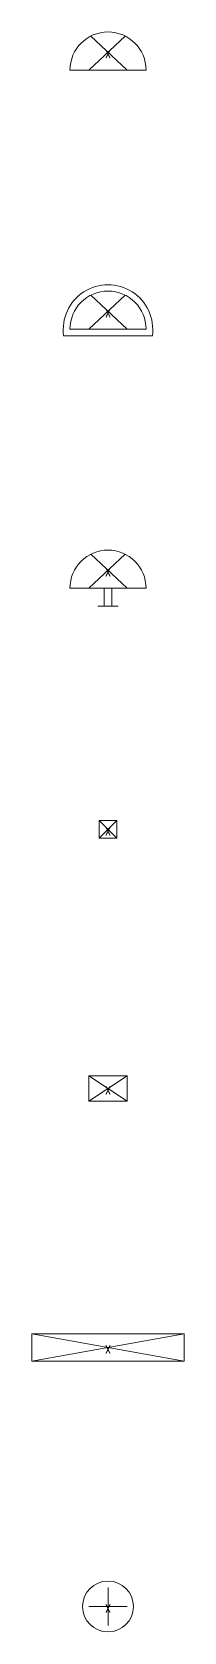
# Model space of a CAD drawing. Header units: metres. Extents: x -162 to 83385, y -62392 to -1971.
# Drawn here: x 29102 to 29702, y -15520 to -9234 of the extents above; entities that cross this region are included whole.
import ezdxf
from ezdxf.enums import TextEntityAlignment as Align

# ---------------------------------------------------------------- set-up
doc = ezdxf.new("R2010")
doc.units = ezdxf.units.M
doc.header["$LTSCALE"] = 0.5
for name, color, linetype, lineweight in [('ELIN_Attribut_01_Produkt_ID', 7, 'Continuous', 0), ('ELIN_Attribut_02_Stromkreis', 7, 'Continuous', 0), ('ELIN_Attribut_03_Verteilerbereich', 7, 'Continuous', 0), ('ELIN_Attribut_04_Montagehoehe', 7, 'Continuous', 0), ('ELIN_Attribut_05_Montageart', 7, 'Continuous', 0), ('ELIN_Attribut_06_Tuernummer', 7, 'Continuous', 0), ('ELIN_Attribut_07_Bemerkung', 7, 'Continuous', 0), ('ELIN_Attribut_08_Adresse', 7, 'Continuous', 0), ('ELIN_Attribut_10_AKZ1', 7, 'Continuous', 0), ('ELIN_Attribut_11_AKZ2', 7, 'Continuous', 0), ('ELIN_Attribut_12_Sonstiges1', 7, 'Continuous', 0), ('ELIN_Attribut_13_Sonstiges2', 7, 'Continuous', 0), ('ELIN_Attribut_14_Bauteil', 7, 'Continuous', 0), ('ELIN_Attribut_15_Ebene', 7, 'Continuous', 0), ('ELIN_Attribut_16_Raumnummer', 7, 'Continuous', 0), ('ELIN_Attribut_17_Raumname', 7, 'Continuous', 0), ('ELIN_Attribut_18_Montageabschnitt', 7, 'Continuous', 0), ('ELIN_Attribut_Basispunkt', 2, 'Continuous', 0), ('ELIN_Attribute_GEMOS', 11, 'Continuous', 0), ('ELIN_STS_DE_Pendelleuchten', 7, 'Continuous', 0), ('ELIN_STS_WA_Spiegelleuchte', 7, 'Continuous', 0), ('ELIN_STS_WA_Wandleuchte', 7, 'Continuous', 0)]:
    doc.layers.add(name, color=color, linetype=linetype, lineweight=lineweight)
doc.layers.get('0').off()
doc.styles.add('ELIN_Attribute', font='isocp.shx', dxfattribs={"width": 0.8})

# ---------------------------------------------------------------- blocks, each defined once
blk = doc.blocks.new('ELIN_STS_WANDLEUCHT_INNEN')
at = {"color": 0}
for p, q in [((67.1, 63.3), (-75, -70.8)), ((75, -70.8), (-67.1, 63.3)), ((150, -70.8), (-150, -70.8))]:
    blk.add_line(p, q, dxfattribs=at)
blk.add_arc((0, -70.8), 150, 0, 180, dxfattribs=at)
at = {"layer": 'ELIN_Attribut_01_Produkt_ID', "style": 'ELIN_Attribute', "width": 0.8, "flags": 8}
blk.add_attdef('01_PRODUKT_ID', text='', height=150, dxfattribs=at).set_placement((0, -150, 0), align=Align.TOP_CENTER)
at = {"layer": 'ELIN_Attribut_02_Stromkreis', "style": 'ELIN_Attribute', "width": 0.8, "flags": 8}
blk.add_attdef('02_STROMKREIS', text='', height=150, dxfattribs=at).set_placement((0, 150, 0), align=Align.CENTER)
at = {"layer": 'ELIN_Attribut_03_Verteilerbereich', "style": 'ELIN_Attribute', "width": 0.8, "flags": 8}
blk.add_attdef('03_VERTEILERBEREICH', (-247.5, -604.4, 0), '', height=125, dxfattribs=at)
at = {"layer": 'ELIN_Attribut_04_Montagehoehe', "style": 'ELIN_Attribute', "width": 0.8, "flags": 8}
blk.add_attdef('04_MONTAGEHOEHE', text='', height=125, dxfattribs=at).set_placement((-242.5, -54.7, 0), align=Align.RIGHT)
at = {"layer": 'ELIN_Attribut_05_Montageart', "style": 'ELIN_Attribute', "width": 0.8, "flags": 8}
blk.add_attdef('05_MONTAGEART', (235, -66, 0), '', height=125, dxfattribs=at)
at = {"layer": 'ELIN_Attribut_06_Tuernummer', "style": 'ELIN_Attribute', "width": 0.8, "flags": 8}
blk.add_attdef('06_TUERNUMMER', text='', height=125, dxfattribs=at).set_placement((-196, -254.8, 0), align=Align.RIGHT)
at = {"layer": 'ELIN_Attribut_07_Bemerkung', "style": 'ELIN_Attribute', "width": 0.8, "flags": 8}
blk.add_attdef('07_BEMERKUNG', (-247.5, -804.4, 0), '', height=125, dxfattribs=at)
at = {"layer": 'ELIN_Attribut_08_Adresse', "style": 'ELIN_Attribute', "width": 0.8, "flags": 8}
blk.add_attdef('08_ADRESSE', (-247.5, -1004.4, 0), '', height=125, dxfattribs=at)
at = {"layer": 'ELIN_Attribut_10_AKZ1', "style": 'ELIN_Attribute', "width": 0.8, "flags": 8}
blk.add_attdef('10_AKZ1', (-247.5, -1404.4, 0), '', height=125, dxfattribs=at)
at = {"layer": 'ELIN_Attribut_11_AKZ2', "style": 'ELIN_Attribute', "width": 0.8, "flags": 8}
blk.add_attdef('11_AKZ2', (-247.5, -1604.4, 0), '', height=125, dxfattribs=at)
at = {"layer": 'ELIN_Attribut_12_Sonstiges1', "style": 'ELIN_Attribute', "width": 0.8, "flags": 8}
blk.add_attdef('12_SONSTIGES1', (-247.5, -1804.4, 0), '', height=125, dxfattribs=at)
at = {"layer": 'ELIN_Attribut_13_Sonstiges2', "style": 'ELIN_Attribute', "width": 0.8, "flags": 8}
blk.add_attdef('13_SONSTIGES2', (-247.5, -2004.4, 0), '', height=125, dxfattribs=at)
at = {"layer": 'ELIN_Attribut_14_Bauteil', "style": 'ELIN_Attribute', "width": 0.8, "flags": 8}
blk.add_attdef('14_BAUTEIL', (-247.5, -2204.4, 0), '', height=125, dxfattribs=at)
at = {"layer": 'ELIN_Attribut_15_Ebene', "style": 'ELIN_Attribute', "width": 0.8, "flags": 8}
blk.add_attdef('15_EBENE', (-247.5, -2404.4, 0), '', height=125, dxfattribs=at)
at = {"layer": 'ELIN_Attribut_16_Raumnummer', "style": 'ELIN_Attribute', "width": 0.8, "flags": 8}
blk.add_attdef('16_RAUMNUMMER', (-247.5, -2604.4, 0), '', height=125, dxfattribs=at)
at = {"layer": 'ELIN_Attribut_17_Raumname', "style": 'ELIN_Attribute', "width": 0.8, "flags": 8}
blk.add_attdef('17_RAUMNAME', (-247.5, -2804.4, 0), '', height=125, dxfattribs=at)
at = {"layer": 'ELIN_Attribut_18_Montageabschnitt', "style": 'ELIN_Attribute', "width": 0.8, "flags": 8}
blk.add_attdef('18_MONTAGEABSCHNITT', (-247.5, -3004.4, 0), '', height=125, dxfattribs=at)
at = {"layer": 'ELIN_Attribut_Basispunkt', "style": 'ELIN_Attribute', "width": 0.8, "flags": 8}
blk.add_attdef('Basispunkt', text='', height=50, dxfattribs=at).set_placement((0, 0), align=Align.MIDDLE)
at = {"layer": 'ELIN_Attribute_GEMOS', "style": 'ELIN_Attribute', "width": 0.6}
for tag, p in [('G01_PRO02ID', (1620.5, 183.6)), ('G02_BEZEICHNUNG', (1620.5, -14.6, 0)), ('G03_DESCRIPTION', (1620.5, -204.4, 0)), ('G04_GEMOS-SYMBOL', (1623.8, -404.4, 0)), ('G05_GEMOS-TYP', (1623.8, -604.4, 0)), ('G06_ORTSKENNUNG', (1620.5, -804.4, 0)), ('G08_FREI1', (1620.5, -1004.4, 0)), ('G08_FREI2', (1620.5, -1204.4, 0))]:
    blk.add_attdef(tag, p, '', height=125, dxfattribs=at)
blk = doc.blocks.new('ELIN_STS_WANDLEUCHTE_AUSSEN')
at = {"color": 0}
for p, q in [((67.1, 63.3), (-75, -70.8)), ((75, -70.8), (-67.1, 63.3)), ((175, -96.3), (-175, -96.3)), ((150, -70.8), (-150, -70.8))]:
    blk.add_line(p, q, dxfattribs=at)
for centre, radius, start, end in [((0, -72.4), 176.6, 352.23856, 187.76144), ((0, -70.8), 150, 0, 180)]:
    blk.add_arc(centre, radius, start, end, dxfattribs=at)
at = {"layer": 'ELIN_Attribut_01_Produkt_ID', "style": 'ELIN_Attribute', "width": 0.8, "flags": 8}
blk.add_attdef('01_PRODUKT_ID', text='', height=150, dxfattribs=at).set_placement((0, -150), align=Align.TOP_CENTER)
at = {"layer": 'ELIN_Attribut_02_Stromkreis', "style": 'ELIN_Attribute', "width": 0.8, "flags": 8}
blk.add_attdef('02_STROMKREIS', text='', height=150, dxfattribs=at).set_placement((0, 150), align=Align.CENTER)
at = {"layer": 'ELIN_Attribut_03_Verteilerbereich', "style": 'ELIN_Attribute', "width": 0.8, "flags": 8}
blk.add_attdef('03_VERTEILERBEREICH', (-247.5, -709.5, 0), '', height=125, dxfattribs=at)
at = {"layer": 'ELIN_Attribut_04_Montagehoehe', "style": 'ELIN_Attribute', "width": 0.8, "flags": 8}
blk.add_attdef('04_MONTAGEHOEHE', text='', height=125, dxfattribs=at).set_placement((-424.5, -54.7, 0), align=Align.RIGHT)
at = {"layer": 'ELIN_Attribut_05_Montageart', "style": 'ELIN_Attribute', "width": 0.8, "flags": 8}
blk.add_attdef('05_MONTAGEART', (300.5, -65), '', height=150, dxfattribs=at)
at = {"layer": 'ELIN_Attribut_06_Tuernummer', "style": 'ELIN_Attribute', "width": 0.8, "flags": 8}
blk.add_attdef('06_TUERNUMMER', text='', height=125, dxfattribs=at).set_placement((-424.5, -254.7, 0), align=Align.RIGHT)
at = {"layer": 'ELIN_Attribut_07_Bemerkung', "style": 'ELIN_Attribute', "width": 0.8, "flags": 8}
blk.add_attdef('07_BEMERKUNG', (-247.5, -909.5, 0), '', height=125, dxfattribs=at)
at = {"layer": 'ELIN_Attribut_08_Adresse', "style": 'ELIN_Attribute', "width": 0.8, "flags": 8}
blk.add_attdef('08_ADRESSE', (-247.5, -1109.5, 0), '', height=125, dxfattribs=at)
at = {"layer": 'ELIN_Attribut_10_AKZ1', "style": 'ELIN_Attribute', "width": 0.8, "flags": 8}
blk.add_attdef('10_AKZ1', (-247.5, -1509.5, 0), '', height=125, dxfattribs=at)
at = {"layer": 'ELIN_Attribut_11_AKZ2', "style": 'ELIN_Attribute', "width": 0.8, "flags": 8}
blk.add_attdef('11_AKZ2', (-247.5, -1709.5, 0), '', height=125, dxfattribs=at)
at = {"layer": 'ELIN_Attribut_12_Sonstiges1', "style": 'ELIN_Attribute', "width": 0.8, "flags": 8}
blk.add_attdef('12_SONSTIGES1', (-247.5, -1909.5, 0), '', height=125, dxfattribs=at)
at = {"layer": 'ELIN_Attribut_13_Sonstiges2', "style": 'ELIN_Attribute', "width": 0.8, "flags": 8}
blk.add_attdef('13_SONSTIGES2', (-247.5, -2109.5, 0), '', height=125, dxfattribs=at)
at = {"layer": 'ELIN_Attribut_14_Bauteil', "style": 'ELIN_Attribute', "width": 0.8, "flags": 8}
blk.add_attdef('14_BAUTEIL', (-247.5, -2309.5, 0), '', height=125, dxfattribs=at)
at = {"layer": 'ELIN_Attribut_15_Ebene', "style": 'ELIN_Attribute', "width": 0.8, "flags": 8}
blk.add_attdef('15_EBENE', (-247.5, -2509.5, 0), '', height=125, dxfattribs=at)
at = {"layer": 'ELIN_Attribut_16_Raumnummer', "style": 'ELIN_Attribute', "width": 0.8, "flags": 8}
blk.add_attdef('16_RAUMNUMMER', (-247.5, -2709.5, 0), '', height=125, dxfattribs=at)
at = {"layer": 'ELIN_Attribut_17_Raumname', "style": 'ELIN_Attribute', "width": 0.8, "flags": 8}
blk.add_attdef('17_RAUMNAME', (-247.5, -2909.5, 0), '', height=125, dxfattribs=at)
at = {"layer": 'ELIN_Attribut_18_Montageabschnitt', "style": 'ELIN_Attribute', "width": 0.8, "flags": 8}
blk.add_attdef('18_MONTAGEABSCHNITT', (-247.5, -3109.5, 0), '', height=125, dxfattribs=at)
at = {"layer": 'ELIN_Attribut_Basispunkt', "style": 'ELIN_Attribute', "width": 0.8, "flags": 8}
blk.add_attdef('Basispunkt', text='', height=50, dxfattribs=at).set_placement((0, 0), align=Align.MIDDLE)
at = {"layer": 'ELIN_Attribute_GEMOS', "style": 'ELIN_Attribute', "width": 0.6}
for tag, p in [('G01_PRO02ID', (1620.5, 183.6)), ('G02_BEZEICHNUNG', (1620.5, -14.6, 0)), ('G03_DESCRIPTION', (1620.5, -204.4, 0)), ('G04_GEMOS-SYMBOL', (1623.8, -404.4, 0)), ('G05_GEMOS-TYP', (1623.8, -604.4, 0)), ('G06_ORTSKENNUNG', (1620.5, -804.4, 0)), ('G08_FREI1', (1620.5, -1004.4, 0)), ('G08_FREI2', (1620.5, -1204.4, 0))]:
    blk.add_attdef(tag, p, '', height=125, dxfattribs=at)
blk = doc.blocks.new('ELIN_STS_WANDLEUCHTE_ARM_INNEN')
at = {"color": 0}
for p, q in [((67.1, 63.4), (-75.1, -70.9)), ((75.1, -70.9), (-67.1, 63.4)), ((150.1, -70.9), (-150.1, -70.9)), ((-15, -70.9), (-15, -140.9)), ((15, -70.9), (15, -140.9)), ((-40, -140.9), (40, -140.9))]:
    blk.add_line(p, q, dxfattribs=at)
blk.add_arc((0, -70.9), 150.1, 0, 180, dxfattribs=at)
at = {"layer": 'ELIN_Attribut_01_Produkt_ID', "style": 'ELIN_Attribute', "width": 0.8, "flags": 8}
blk.add_attdef('01_PRODUKT_ID', text='', height=150, dxfattribs=at).set_placement((0, -178.8), align=Align.TOP_CENTER)
at = {"layer": 'ELIN_Attribut_02_Stromkreis', "style": 'ELIN_Attribute', "width": 0.8, "flags": 8}
blk.add_attdef('02_STROMKREIS', text='', height=150, dxfattribs=at).set_placement((0, 150), align=Align.CENTER)
at = {"layer": 'ELIN_Attribut_03_Verteilerbereich', "style": 'ELIN_Attribute', "width": 0.8, "flags": 8}
blk.add_attdef('03_VERTEILERBEREICH', (-247.5, -709.5, 0), '', height=125, dxfattribs=at)
at = {"layer": 'ELIN_Attribut_04_Montagehoehe', "style": 'ELIN_Attribute', "width": 0.8, "flags": 8}
blk.add_attdef('04_MONTAGEHOEHE', text='', height=125, dxfattribs=at).set_placement((-424.5, -54.7, 0), align=Align.RIGHT)
at = {"layer": 'ELIN_Attribut_05_Montageart', "style": 'ELIN_Attribute', "width": 0.8, "flags": 8}
blk.add_attdef('05_MONTAGEART', (303, -65), '', height=150, dxfattribs=at)
at = {"layer": 'ELIN_Attribut_06_Tuernummer', "style": 'ELIN_Attribute', "width": 0.8, "flags": 8}
blk.add_attdef('06_TUERNUMMER', text='', height=125, dxfattribs=at).set_placement((-424.5, -283.5, 0), align=Align.RIGHT)
at = {"layer": 'ELIN_Attribut_07_Bemerkung', "style": 'ELIN_Attribute', "width": 0.8, "flags": 8}
blk.add_attdef('07_BEMERKUNG', (-247.5, -909.5, 0), '', height=125, dxfattribs=at)
at = {"layer": 'ELIN_Attribut_08_Adresse', "style": 'ELIN_Attribute', "width": 0.8, "flags": 8}
blk.add_attdef('08_ADRESSE', (-247.5, -1109.5, 0), '', height=125, dxfattribs=at)
at = {"layer": 'ELIN_Attribut_10_AKZ1', "style": 'ELIN_Attribute', "width": 0.8, "flags": 8}
blk.add_attdef('10_AKZ1', (-247.5, -1509.5, 0), '', height=125, dxfattribs=at)
at = {"layer": 'ELIN_Attribut_11_AKZ2', "style": 'ELIN_Attribute', "width": 0.8, "flags": 8}
blk.add_attdef('11_AKZ2', (-247.5, -1709.5, 0), '', height=125, dxfattribs=at)
at = {"layer": 'ELIN_Attribut_12_Sonstiges1', "style": 'ELIN_Attribute', "width": 0.8, "flags": 8}
blk.add_attdef('12_SONSTIGES1', (-247.5, -1909.5, 0), '', height=125, dxfattribs=at)
at = {"layer": 'ELIN_Attribut_13_Sonstiges2', "style": 'ELIN_Attribute', "width": 0.8, "flags": 8}
blk.add_attdef('13_SONSTIGES2', (-247.5, -2109.5, 0), '', height=125, dxfattribs=at)
at = {"layer": 'ELIN_Attribut_14_Bauteil', "style": 'ELIN_Attribute', "width": 0.8, "flags": 8}
blk.add_attdef('14_BAUTEIL', (-247.5, -2309.5, 0), '', height=125, dxfattribs=at)
at = {"layer": 'ELIN_Attribut_15_Ebene', "style": 'ELIN_Attribute', "width": 0.8, "flags": 8}
blk.add_attdef('15_EBENE', (-247.5, -2509.5, 0), '', height=125, dxfattribs=at)
at = {"layer": 'ELIN_Attribut_16_Raumnummer', "style": 'ELIN_Attribute', "width": 0.8, "flags": 8}
blk.add_attdef('16_RAUMNUMMER', (-247.5, -2709.5, 0), '', height=125, dxfattribs=at)
at = {"layer": 'ELIN_Attribut_17_Raumname', "style": 'ELIN_Attribute', "width": 0.8, "flags": 8}
blk.add_attdef('17_RAUMNAME', (-247.5, -2909.5, 0), '', height=125, dxfattribs=at)
at = {"layer": 'ELIN_Attribut_18_Montageabschnitt', "style": 'ELIN_Attribute', "width": 0.8, "flags": 8}
blk.add_attdef('18_MONTAGEABSCHNITT', (-247.5, -3109.5, 0), '', height=125, dxfattribs=at)
at = {"layer": 'ELIN_Attribut_Basispunkt', "style": 'ELIN_Attribute', "width": 0.8, "flags": 8}
blk.add_attdef('Basispunkt', text='', height=50, dxfattribs=at).set_placement((0, 0), align=Align.MIDDLE)
at = {"layer": 'ELIN_Attribute_GEMOS', "style": 'ELIN_Attribute', "width": 0.6}
for tag, p in [('G01_PRO02ID', (1620.5, 183.6)), ('G02_BEZEICHNUNG', (1620.5, -14.6, 0)), ('G03_DESCRIPTION', (1620.5, -204.4, 0)), ('G04_GEMOS-SYMBOL', (1623.8, -404.4, 0)), ('G05_GEMOS-TYP', (1623.8, -604.4, 0)), ('G06_ORTSKENNUNG', (1620.5, -804.4, 0)), ('G08_FREI1', (1620.5, -1004.4, 0)), ('G08_FREI2', (1620.5, -1204.4, 0))]:
    blk.add_attdef(tag, p, '', height=125, dxfattribs=at)
blk = doc.blocks.new('ELIN_STS_SPIEGELLEUCHTE')
at = {"color": 0}
for p, q in [((-300, 54.1), (300, -54.1)), ((-300, -54.1), (300, 54.1)), ((300, 54.1), (-300, 54.1)), ((-300, 54.1), (-300, -54.1)), ((300, -54.1), (300, 54.1)), ((-300, -54.1), (300, -54.1))]:
    blk.add_line(p, q, dxfattribs=at)
at = {"layer": 'ELIN_Attribut_01_Produkt_ID', "style": 'ELIN_Attribute', "width": 0.8, "flags": 8}
blk.add_attdef('01_PRODUKT_ID', text='', height=150, dxfattribs=at).set_placement((0, -150), align=Align.TOP_CENTER)
at = {"layer": 'ELIN_Attribut_02_Stromkreis', "style": 'ELIN_Attribute', "width": 0.8, "flags": 8}
blk.add_attdef('02_STROMKREIS', text='', height=150, dxfattribs=at).set_placement((0, 150), align=Align.CENTER)
at = {"layer": 'ELIN_Attribut_03_Verteilerbereich', "style": 'ELIN_Attribute', "width": 0.8, "flags": 8}
blk.add_attdef('03_VERTEILERBEREICH', (-247.5, -709.5, 0), '', height=125, dxfattribs=at)
at = {"layer": 'ELIN_Attribut_04_Montagehoehe', "style": 'ELIN_Attribute', "width": 0.8, "flags": 8}
blk.add_attdef('04_MONTAGEHOEHE', text='', height=125, dxfattribs=at).set_placement((-424.5, -54.7, 0), align=Align.RIGHT)
at = {"layer": 'ELIN_Attribut_05_Montageart', "style": 'ELIN_Attribute', "width": 0.8, "flags": 8}
blk.add_attdef('05_MONTAGEART', (420, -65), '', height=150, dxfattribs=at)
at = {"layer": 'ELIN_Attribut_06_Tuernummer', "style": 'ELIN_Attribute', "width": 0.8, "flags": 8}
blk.add_attdef('06_TUERNUMMER', text='', height=125, dxfattribs=at).set_placement((-424.5, -254.7, 0), align=Align.RIGHT)
at = {"layer": 'ELIN_Attribut_07_Bemerkung', "style": 'ELIN_Attribute', "width": 0.8, "flags": 8}
blk.add_attdef('07_BEMERKUNG', (-247.5, -909.5, 0), '', height=125, dxfattribs=at)
at = {"layer": 'ELIN_Attribut_08_Adresse', "style": 'ELIN_Attribute', "width": 0.8, "flags": 8}
blk.add_attdef('08_ADRESSE', (-247.5, -1109.5, 0), '', height=125, dxfattribs=at)
at = {"layer": 'ELIN_Attribut_10_AKZ1', "style": 'ELIN_Attribute', "width": 0.8, "flags": 8}
blk.add_attdef('10_AKZ1', (-247.5, -1509.5, 0), '', height=125, dxfattribs=at)
at = {"layer": 'ELIN_Attribut_11_AKZ2', "style": 'ELIN_Attribute', "width": 0.8, "flags": 8}
blk.add_attdef('11_AKZ2', (-247.5, -1709.5, 0), '', height=125, dxfattribs=at)
at = {"layer": 'ELIN_Attribut_12_Sonstiges1', "style": 'ELIN_Attribute', "width": 0.8, "flags": 8}
blk.add_attdef('12_SONSTIGES1', (-247.5, -1909.5, 0), '', height=125, dxfattribs=at)
at = {"layer": 'ELIN_Attribut_13_Sonstiges2', "style": 'ELIN_Attribute', "width": 0.8, "flags": 8}
blk.add_attdef('13_SONSTIGES2', (-247.5, -2109.5, 0), '', height=125, dxfattribs=at)
at = {"layer": 'ELIN_Attribut_14_Bauteil', "style": 'ELIN_Attribute', "width": 0.8, "flags": 8}
blk.add_attdef('14_BAUTEIL', (-247.5, -2309.5, 0), '', height=125, dxfattribs=at)
at = {"layer": 'ELIN_Attribut_15_Ebene', "style": 'ELIN_Attribute', "width": 0.8, "flags": 8}
blk.add_attdef('15_EBENE', (-247.5, -2509.5, 0), '', height=125, dxfattribs=at)
at = {"layer": 'ELIN_Attribut_16_Raumnummer', "style": 'ELIN_Attribute', "width": 0.8, "flags": 8}
blk.add_attdef('16_RAUMNUMMER', (-247.5, -2709.5, 0), '', height=125, dxfattribs=at)
at = {"layer": 'ELIN_Attribut_17_Raumname', "style": 'ELIN_Attribute', "width": 0.8, "flags": 8}
blk.add_attdef('17_RAUMNAME', (-247.5, -2909.5, 0), '', height=125, dxfattribs=at)
at = {"layer": 'ELIN_Attribut_18_Montageabschnitt', "style": 'ELIN_Attribute', "width": 0.8, "flags": 8}
blk.add_attdef('18_MONTAGEABSCHNITT', (-247.5, -3109.5, 0), '', height=125, dxfattribs=at)
at = {"layer": 'ELIN_Attribut_Basispunkt', "style": 'ELIN_Attribute', "width": 0.8, "flags": 8}
blk.add_attdef('Basispunkt', text='', height=50, dxfattribs=at).set_placement((0, 0), align=Align.MIDDLE)
at = {"layer": 'ELIN_Attribute_GEMOS', "style": 'ELIN_Attribute', "width": 0.6}
for tag, p in [('G01_PRO02ID', (1620.5, 183.6)), ('G02_BEZEICHNUNG', (1620.5, -14.6, 0)), ('G03_DESCRIPTION', (1620.5, -204.4, 0)), ('G04_GEMOS-SYMBOL', (1623.8, -404.4, 0)), ('G05_GEMOS-TYP', (1623.8, -604.4, 0)), ('G06_ORTSKENNUNG', (1620.5, -804.4, 0)), ('G08_FREI1', (1620.5, -1004.4, 0)), ('G08_FREI2', (1620.5, -1204.4, 0))]:
    blk.add_attdef(tag, p, '', height=125, dxfattribs=at)
blk = doc.blocks.new('ELIN_STS_PENDELLEUCHTE_KL')
at = {"color": 0}
for p, q in [((0, 75), (0, -75)), ((-75, 0), (75, 0))]:
    blk.add_line(p, q, dxfattribs=at)
blk.add_circle((0, 0), 100, dxfattribs=at)
at = {"layer": 'ELIN_Attribut_01_Produkt_ID', "style": 'ELIN_Attribute', "width": 0.8, "flags": 8}
blk.add_attdef('01_PRODUKT_ID', text='', height=150, dxfattribs=at).set_placement((0, -150), align=Align.TOP_CENTER)
at = {"layer": 'ELIN_Attribut_02_Stromkreis', "style": 'ELIN_Attribute', "width": 0.8, "flags": 8}
blk.add_attdef('02_STROMKREIS', text='', height=150, dxfattribs=at).set_placement((0, 150), align=Align.CENTER)
at = {"layer": 'ELIN_Attribut_03_Verteilerbereich', "style": 'ELIN_Attribute', "width": 0.8, "flags": 8}
blk.add_attdef('03_VERTEILERBEREICH', (-247.5, -709.5, 0), '', height=125, dxfattribs=at)
at = {"layer": 'ELIN_Attribut_04_Montagehoehe', "style": 'ELIN_Attribute', "width": 0.8, "flags": 8}
blk.add_attdef('04_MONTAGEHOEHE', text='', height=125, dxfattribs=at).set_placement((-424.5, -54.7, 0), align=Align.RIGHT)
at = {"layer": 'ELIN_Attribut_05_Montageart', "style": 'ELIN_Attribute', "width": 0.8, "flags": 8}
blk.add_attdef('05_MONTAGEART', (182, -65), '', height=150, dxfattribs=at)
at = {"layer": 'ELIN_Attribut_06_Tuernummer', "style": 'ELIN_Attribute', "width": 0.8, "flags": 8}
blk.add_attdef('06_TUERNUMMER', text='', height=125, dxfattribs=at).set_placement((-424.5, -254.7, 0), align=Align.RIGHT)
at = {"layer": 'ELIN_Attribut_07_Bemerkung', "style": 'ELIN_Attribute', "width": 0.8, "flags": 8}
blk.add_attdef('07_BEMERKUNG', (-247.5, -909.5, 0), '', height=125, dxfattribs=at)
at = {"layer": 'ELIN_Attribut_08_Adresse', "style": 'ELIN_Attribute', "width": 0.8, "flags": 8}
blk.add_attdef('08_ADRESSE', (-247.5, -1109.5, 0), '', height=125, dxfattribs=at)
at = {"layer": 'ELIN_Attribut_10_AKZ1', "style": 'ELIN_Attribute', "width": 0.8, "flags": 8}
blk.add_attdef('10_AKZ1', (-247.5, -1509.5, 0), '', height=125, dxfattribs=at)
at = {"layer": 'ELIN_Attribut_11_AKZ2', "style": 'ELIN_Attribute', "width": 0.8, "flags": 8}
blk.add_attdef('11_AKZ2', (-247.5, -1709.5, 0), '', height=125, dxfattribs=at)
at = {"layer": 'ELIN_Attribut_12_Sonstiges1', "style": 'ELIN_Attribute', "width": 0.8, "flags": 8}
blk.add_attdef('12_SONSTIGES1', (-247.5, -1909.5, 0), '', height=125, dxfattribs=at)
at = {"layer": 'ELIN_Attribut_13_Sonstiges2', "style": 'ELIN_Attribute', "width": 0.8, "flags": 8}
blk.add_attdef('13_SONSTIGES2', (-247.5, -2109.5, 0), '', height=125, dxfattribs=at)
at = {"layer": 'ELIN_Attribut_14_Bauteil', "style": 'ELIN_Attribute', "width": 0.8, "flags": 8}
blk.add_attdef('14_BAUTEIL', (-247.5, -2309.5, 0), '', height=125, dxfattribs=at)
at = {"layer": 'ELIN_Attribut_15_Ebene', "style": 'ELIN_Attribute', "width": 0.8, "flags": 8}
blk.add_attdef('15_EBENE', (-247.5, -2509.5, 0), '', height=125, dxfattribs=at)
at = {"layer": 'ELIN_Attribut_16_Raumnummer', "style": 'ELIN_Attribute', "width": 0.8, "flags": 8}
blk.add_attdef('16_RAUMNUMMER', (-247.5, -2709.5, 0), '', height=125, dxfattribs=at)
at = {"layer": 'ELIN_Attribut_17_Raumname', "style": 'ELIN_Attribute', "width": 0.8, "flags": 8}
blk.add_attdef('17_RAUMNAME', (-247.5, -2909.5, 0), '', height=125, dxfattribs=at)
at = {"layer": 'ELIN_Attribut_18_Montageabschnitt', "style": 'ELIN_Attribute', "width": 0.8, "flags": 8}
blk.add_attdef('18_MONTAGEABSCHNITT', (-247.5, -3109.5, 0), '', height=125, dxfattribs=at)
at = {"layer": 'ELIN_Attribut_Basispunkt', "style": 'ELIN_Attribute', "width": 0.8, "flags": 8}
blk.add_attdef('Basispunkt', text='', height=50, dxfattribs=at).set_placement((0, 0), align=Align.MIDDLE)
at = {"layer": 'ELIN_Attribute_GEMOS', "style": 'ELIN_Attribute', "width": 0.6}
for tag, p in [('G01_PRO02ID', (1620.5, 183.6)), ('G02_BEZEICHNUNG', (1620.5, -14.6, 0)), ('G03_DESCRIPTION', (1620.5, -204.4, 0)), ('G04_GEMOS-SYMBOL', (1623.8, -404.4, 0)), ('G05_GEMOS-TYP', (1623.8, -604.4, 0)), ('G06_ORTSKENNUNG', (1620.5, -804.4, 0)), ('G08_FREI1', (1620.5, -1004.4, 0)), ('G08_FREI2', (1620.5, -1204.4, 0))]:
    blk.add_attdef(tag, p, '', height=125, dxfattribs=at)
blk = doc.blocks.new('ELIN_STS_WANDLEUCHTE_KL')
at = {"color": 0}
for p, q in [((-35, 35), (35, -35)), ((35, 35), (-35, -35)), ((-35, -35), (-35, 35)), ((-35, 35), (35, 35)), ((35, 35), (35, -35)), ((35, -35), (-35, -35))]:
    blk.add_line(p, q, dxfattribs=at)
at = {"layer": 'ELIN_Attribut_01_Produkt_ID', "style": 'ELIN_Attribute', "width": 0.8, "flags": 8}
blk.add_attdef('01_PRODUKT_ID', text='', height=150, dxfattribs=at).set_placement((0, -150), align=Align.TOP_CENTER)
at = {"layer": 'ELIN_Attribut_02_Stromkreis', "style": 'ELIN_Attribute', "width": 0.8, "flags": 8}
blk.add_attdef('02_STROMKREIS', text='', height=150, dxfattribs=at).set_placement((0, 150), align=Align.CENTER)
at = {"layer": 'ELIN_Attribut_03_Verteilerbereich', "style": 'ELIN_Attribute', "width": 0.8, "flags": 8}
blk.add_attdef('03_VERTEILERBEREICH', (-247.5, -709.5, 0), '', height=125, dxfattribs=at)
at = {"layer": 'ELIN_Attribut_04_Montagehoehe', "style": 'ELIN_Attribute', "width": 0.8, "flags": 8}
blk.add_attdef('04_MONTAGEHOEHE', text='', height=125, dxfattribs=at).set_placement((-424.5, -54.7, 0), align=Align.RIGHT)
at = {"layer": 'ELIN_Attribut_05_Montageart', "style": 'ELIN_Attribute', "width": 0.8, "flags": 8}
blk.add_attdef('05_MONTAGEART', (305.5, -65), '', height=150, dxfattribs=at)
at = {"layer": 'ELIN_Attribut_06_Tuernummer', "style": 'ELIN_Attribute', "width": 0.8, "flags": 8}
blk.add_attdef('06_TUERNUMMER', text='', height=125, dxfattribs=at).set_placement((-424.5, -254.7, 0), align=Align.RIGHT)
at = {"layer": 'ELIN_Attribut_07_Bemerkung', "style": 'ELIN_Attribute', "width": 0.8, "flags": 8}
blk.add_attdef('07_BEMERKUNG', (-247.5, -909.5, 0), '', height=125, dxfattribs=at)
at = {"layer": 'ELIN_Attribut_08_Adresse', "style": 'ELIN_Attribute', "width": 0.8, "flags": 8}
blk.add_attdef('08_ADRESSE', (-247.5, -1109.5, 0), '', height=125, dxfattribs=at)
at = {"layer": 'ELIN_Attribut_10_AKZ1', "style": 'ELIN_Attribute', "width": 0.8, "flags": 8}
blk.add_attdef('10_AKZ1', (-247.5, -1509.5, 0), '', height=125, dxfattribs=at)
at = {"layer": 'ELIN_Attribut_11_AKZ2', "style": 'ELIN_Attribute', "width": 0.8, "flags": 8}
blk.add_attdef('11_AKZ2', (-247.5, -1709.5, 0), '', height=125, dxfattribs=at)
at = {"layer": 'ELIN_Attribut_12_Sonstiges1', "style": 'ELIN_Attribute', "width": 0.8, "flags": 8}
blk.add_attdef('12_SONSTIGES1', (-247.5, -1909.5, 0), '', height=125, dxfattribs=at)
at = {"layer": 'ELIN_Attribut_13_Sonstiges2', "style": 'ELIN_Attribute', "width": 0.8, "flags": 8}
blk.add_attdef('13_SONSTIGES2', (-247.5, -2109.5, 0), '', height=125, dxfattribs=at)
at = {"layer": 'ELIN_Attribut_14_Bauteil', "style": 'ELIN_Attribute', "width": 0.8, "flags": 8}
blk.add_attdef('14_BAUTEIL', (-247.5, -2309.5, 0), '', height=125, dxfattribs=at)
at = {"layer": 'ELIN_Attribut_15_Ebene', "style": 'ELIN_Attribute', "width": 0.8, "flags": 8}
blk.add_attdef('15_EBENE', (-247.5, -2509.5, 0), '', height=125, dxfattribs=at)
at = {"layer": 'ELIN_Attribut_16_Raumnummer', "style": 'ELIN_Attribute', "width": 0.8, "flags": 8}
blk.add_attdef('16_RAUMNUMMER', (-247.5, -2709.5, 0), '', height=125, dxfattribs=at)
at = {"layer": 'ELIN_Attribut_17_Raumname', "style": 'ELIN_Attribute', "width": 0.8, "flags": 8}
blk.add_attdef('17_RAUMNAME', (-247.5, -2909.5, 0), '', height=125, dxfattribs=at)
at = {"layer": 'ELIN_Attribut_18_Montageabschnitt', "style": 'ELIN_Attribute', "width": 0.8, "flags": 8}
blk.add_attdef('18_MONTAGEABSCHNITT', (-247.5, -3109.5, 0), '', height=125, dxfattribs=at)
at = {"layer": 'ELIN_Attribut_Basispunkt', "style": 'ELIN_Attribute', "width": 0.8, "flags": 8}
blk.add_attdef('Basispunkt', text='', height=50, dxfattribs=at).set_placement((0, 0), align=Align.MIDDLE)
at = {"layer": 'ELIN_Attribute_GEMOS', "style": 'ELIN_Attribute', "width": 0.6}
for tag, p in [('G01_PRO02ID', (1620.5, 183.6)), ('G02_BEZEICHNUNG', (1620.5, -14.6, 0)), ('G03_DESCRIPTION', (1620.5, -204.4, 0)), ('G04_GEMOS-SYMBOL', (1623.8, -404.4, 0)), ('G05_GEMOS-TYP', (1623.8, -604.4, 0)), ('G06_ORTSKENNUNG', (1620.5, -804.4, 0)), ('G08_FREI1', (1620.5, -1004.4, 0)), ('G08_FREI2', (1620.5, -1204.4, 0))]:
    blk.add_attdef(tag, p, '', height=125, dxfattribs=at)
blk = doc.blocks.new('ELIN_STS_WANDLEUCHTE_GR')
at = {"color": 0}
for p, q in [((-75, -50), (75, 50)), ((-75, 50), (75, -50)), ((-75, 50), (75, 50)), ((-75, -50), (-75, 50)), ((75, 50), (75, -50)), ((75, -50), (-75, -50))]:
    blk.add_line(p, q, dxfattribs=at)
at = {"layer": 'ELIN_Attribut_01_Produkt_ID', "style": 'ELIN_Attribute', "width": 0.8, "flags": 8}
blk.add_attdef('01_PRODUKT_ID', text='', height=150, dxfattribs=at).set_placement((0, -150), align=Align.TOP_CENTER)
at = {"layer": 'ELIN_Attribut_02_Stromkreis', "style": 'ELIN_Attribute', "width": 0.8, "flags": 8}
blk.add_attdef('02_STROMKREIS', text='', height=150, dxfattribs=at).set_placement((0, 150), align=Align.CENTER)
at = {"layer": 'ELIN_Attribut_03_Verteilerbereich', "style": 'ELIN_Attribute', "width": 0.8, "flags": 8}
blk.add_attdef('03_VERTEILERBEREICH', (-247.5, -709.5, 0), '', height=125, dxfattribs=at)
at = {"layer": 'ELIN_Attribut_04_Montagehoehe', "style": 'ELIN_Attribute', "width": 0.8, "flags": 8}
blk.add_attdef('04_MONTAGEHOEHE', text='', height=125, dxfattribs=at).set_placement((-424.5, -54.7, 0), align=Align.RIGHT)
at = {"layer": 'ELIN_Attribut_05_Montageart', "style": 'ELIN_Attribute', "width": 0.8, "flags": 8}
blk.add_attdef('05_MONTAGEART', (305, -65), '', height=150, dxfattribs=at)
at = {"layer": 'ELIN_Attribut_06_Tuernummer', "style": 'ELIN_Attribute', "width": 0.8, "flags": 8}
blk.add_attdef('06_TUERNUMMER', text='', height=125, dxfattribs=at).set_placement((-424.5, -254.7, 0), align=Align.RIGHT)
at = {"layer": 'ELIN_Attribut_07_Bemerkung', "style": 'ELIN_Attribute', "width": 0.8, "flags": 8}
blk.add_attdef('07_BEMERKUNG', (-247.5, -909.5, 0), '', height=125, dxfattribs=at)
at = {"layer": 'ELIN_Attribut_08_Adresse', "style": 'ELIN_Attribute', "width": 0.8, "flags": 8}
blk.add_attdef('08_ADRESSE', (-247.5, -1109.5, 0), '', height=125, dxfattribs=at)
at = {"layer": 'ELIN_Attribut_10_AKZ1', "style": 'ELIN_Attribute', "width": 0.8, "flags": 8}
blk.add_attdef('10_AKZ1', (-247.5, -1509.5, 0), '', height=125, dxfattribs=at)
at = {"layer": 'ELIN_Attribut_11_AKZ2', "style": 'ELIN_Attribute', "width": 0.8, "flags": 8}
blk.add_attdef('11_AKZ2', (-247.5, -1709.5, 0), '', height=125, dxfattribs=at)
at = {"layer": 'ELIN_Attribut_12_Sonstiges1', "style": 'ELIN_Attribute', "width": 0.8, "flags": 8}
blk.add_attdef('12_SONSTIGES1', (-247.5, -1909.5, 0), '', height=125, dxfattribs=at)
at = {"layer": 'ELIN_Attribut_13_Sonstiges2', "style": 'ELIN_Attribute', "width": 0.8, "flags": 8}
blk.add_attdef('13_SONSTIGES2', (-247.5, -2109.5, 0), '', height=125, dxfattribs=at)
at = {"layer": 'ELIN_Attribut_14_Bauteil', "style": 'ELIN_Attribute', "width": 0.8, "flags": 8}
blk.add_attdef('14_BAUTEIL', (-247.5, -2309.5, 0), '', height=125, dxfattribs=at)
at = {"layer": 'ELIN_Attribut_15_Ebene', "style": 'ELIN_Attribute', "width": 0.8, "flags": 8}
blk.add_attdef('15_EBENE', (-247.5, -2509.5, 0), '', height=125, dxfattribs=at)
at = {"layer": 'ELIN_Attribut_16_Raumnummer', "style": 'ELIN_Attribute', "width": 0.8, "flags": 8}
blk.add_attdef('16_RAUMNUMMER', (-247.5, -2709.5, 0), '', height=125, dxfattribs=at)
at = {"layer": 'ELIN_Attribut_17_Raumname', "style": 'ELIN_Attribute', "width": 0.8, "flags": 8}
blk.add_attdef('17_RAUMNAME', (-247.5, -2909.5, 0), '', height=125, dxfattribs=at)
at = {"layer": 'ELIN_Attribut_18_Montageabschnitt', "style": 'ELIN_Attribute', "width": 0.8, "flags": 8}
blk.add_attdef('18_MONTAGEABSCHNITT', (-247.5, -3109.5, 0), '', height=125, dxfattribs=at)
at = {"layer": 'ELIN_Attribut_Basispunkt', "style": 'ELIN_Attribute', "width": 0.8, "flags": 8}
blk.add_attdef('Basispunkt', text='', height=50, dxfattribs=at).set_placement((0, 0), align=Align.MIDDLE)
at = {"layer": 'ELIN_Attribute_GEMOS', "style": 'ELIN_Attribute', "width": 0.6}
for tag, p in [('G01_PRO02ID', (1620.5, 183.6)), ('G02_BEZEICHNUNG', (1620.5, -14.6, 0)), ('G03_DESCRIPTION', (1620.5, -204.4, 0)), ('G04_GEMOS-SYMBOL', (1623.8, -404.4, 0)), ('G05_GEMOS-TYP', (1623.8, -604.4, 0)), ('G06_ORTSKENNUNG', (1620.5, -804.4, 0)), ('G08_FREI1', (1620.5, -1004.4, 0)), ('G08_FREI2', (1620.5, -1204.4, 0))]:
    blk.add_attdef(tag, p, '', height=125, dxfattribs=at)

msp = doc.modelspace()

# ---------------------------------------------------------------- block references
at = {"layer": 'ELIN_STS_DE_Pendelleuchten', "lineweight": 0}
ref = msp.add_blockref('ELIN_STS_PENDELLEUCHTE_KL', (29401.8, -15420.1), dxfattribs=at)
ref.add_attrib('Basispunkt', 'x', dxfattribs={"layer": 'ELIN_Attribut_Basispunkt', "height": 50, "style": 'ELIN_Attribute', "width": 0.8}).set_placement((29401.8, -15420.1), align=Align.MIDDLE)
at = {"layer": 'ELIN_STS_WA_Spiegelleuchte', "lineweight": 0}
ref = msp.add_blockref('ELIN_STS_SPIEGELLEUCHTE', (29401.8, -14402.3), dxfattribs=at)
ref.add_attrib('Basispunkt', 'x', dxfattribs={"layer": 'ELIN_Attribut_Basispunkt', "height": 50, "style": 'ELIN_Attribute', "width": 0.8}).set_placement((29401.8, -14402.3), align=Align.MIDDLE)
at = {"layer": 'ELIN_STS_WA_Wandleuchte', "lineweight": 0}
ref = msp.add_blockref('ELIN_STS_WANDLEUCHT_INNEN', (29401.8, -9312.8), dxfattribs=at)
ref.add_attrib('Basispunkt', 'x', dxfattribs={"layer": 'ELIN_Attribut_Basispunkt', "height": 50, "style": 'ELIN_Attribute', "width": 0.8}).set_placement((29401.8, -9312.8), align=Align.MIDDLE)
ref = msp.add_blockref('ELIN_STS_WANDLEUCHTE_AUSSEN', (29401.8, -10330.7), dxfattribs=at)
ref.add_attrib('Basispunkt', 'x', dxfattribs={"layer": 'ELIN_Attribut_Basispunkt', "height": 50, "style": 'ELIN_Attribute', "width": 0.8}).set_placement((29401.8, -10330.7), align=Align.MIDDLE)
ref = msp.add_blockref('ELIN_STS_WANDLEUCHTE_ARM_INNEN', (29401.8, -11348.6), dxfattribs=at)
ref.add_attrib('Basispunkt', 'x', dxfattribs={"layer": 'ELIN_Attribut_Basispunkt', "height": 50, "style": 'ELIN_Attribute', "width": 0.8}).set_placement((29401.8, -11348.6), align=Align.MIDDLE)
ref = msp.add_blockref('ELIN_STS_WANDLEUCHTE_KL', (29401.8, -12366.5), dxfattribs=at)
ref.add_attrib('Basispunkt', 'x', dxfattribs={"layer": 'ELIN_Attribut_Basispunkt', "height": 50, "style": 'ELIN_Attribute', "width": 0.8}).set_placement((29401.8, -12366.5), align=Align.MIDDLE)
ref = msp.add_blockref('ELIN_STS_WANDLEUCHTE_GR', (29401.8, -13384.4), dxfattribs=at)
ref.add_attrib('Basispunkt', 'x', dxfattribs={"layer": 'ELIN_Attribut_Basispunkt', "height": 50, "style": 'ELIN_Attribute', "width": 0.8}).set_placement((29401.8, -13384.4), align=Align.MIDDLE)

doc.saveas('drawing.dxf')
